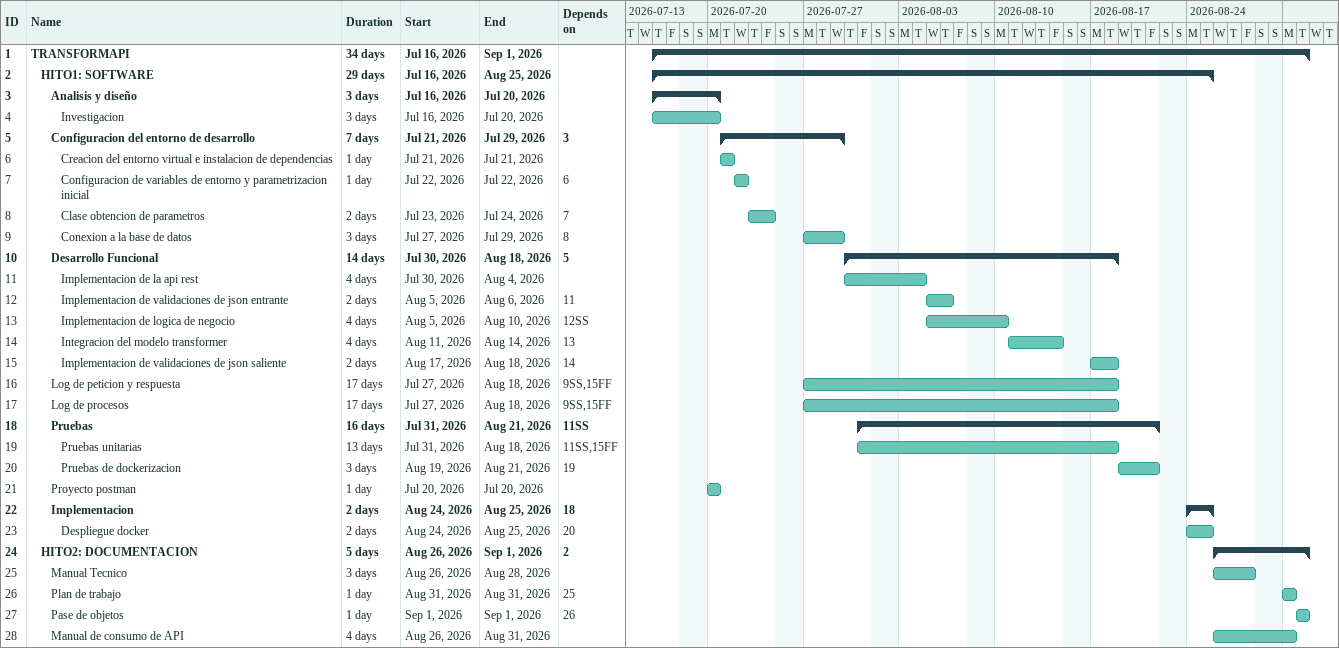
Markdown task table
| ID | Level | Task | Duration | Start | Finish | Predecessors |
|---|---|---|---|---|---|---|
| 1 | 1 | **TRANSFORMAPI** | 34d | 2026-07-16 | 2026-09-01 |  |
| 2 | 2 | **HITO1: SOFTWARE** | 29d | 2026-07-16 | 2026-08-25 |  |
| 3 | 3 | **Analisis y diseño** | 3d | 2026-07-16 | 2026-07-20 |  |
| 4 | 4 | Investigacion | 3d | 2026-07-16 | 2026-07-20 |  |
| 5 | 3 | **Configuracion del entorno de desarrollo** | 7d | 2026-07-21 | 2026-07-29 | 3 |
| 6 | 4 | Creacion del entorno virtual e instalacion de dependencias | 1d | 2026-07-21 | 2026-07-21 |  |
| 7 | 4 | Configuracion de variables de entorno y parametrizacion inicial | 1d | 2026-07-22 | 2026-07-22 | 6 |
| 8 | 4 | Clase obtencion de parametros | 2d | 2026-07-23 | 2026-07-24 | 7 |
| 9 | 4 | Conexion a la base de datos | 3d | 2026-07-27 | 2026-07-29 | 8 |
| 10 | 3 | **Desarrollo Funcional** | 14d | 2026-07-30 | 2026-08-18 | 5 |
| 11 | 4 | Implementacion de la api rest | 4d | 2026-07-30 | 2026-08-04 |  |
| 12 | 4 | Implementacion de validaciones de json entrante | 2d | 2026-08-05 | 2026-08-06 | 11 |
| 13 | 4 | Implementacion de logica de negocio | 4d | 2026-08-05 | 2026-08-10 | 12SS |
| 14 | 4 | Integracion del modelo transformer | 4d | 2026-08-11 | 2026-08-14 | 13 |
| 15 | 4 | Implementacion de validaciones de json saliente | 2d | 2026-08-17 | 2026-08-18 | 14 |
| 16 | 3 | Log de peticion y respuesta | 17d | 2026-07-27 | 2026-08-18 | 9SS, 15FF |
| 17 | 3 | Log de procesos | 17d | 2026-07-27 | 2026-08-18 | 9SS, 15FF |
| 18 | 3 | **Pruebas** | 16d | 2026-07-31 | 2026-08-21 | 11SS |
| 19 | 4 | Pruebas unitarias | 13d | 2026-07-31 | 2026-08-18 | 11SS, 15FF |
| 20 | 4 | Pruebas de dockerizacion | 3d | 2026-08-19 | 2026-08-21 | 19 |
| 21 | 3 | Proyecto postman | 1d | 2026-07-20 | 2026-07-20 |  |
| 22 | 3 | **Implementacion** | 2d | 2026-08-24 | 2026-08-25 | 18 |
| 23 | 4 | Despliegue docker | 2d | 2026-08-24 | 2026-08-25 | 20 |
| 24 | 2 | **HITO2: DOCUMENTACION** | 5d | 2026-08-26 | 2026-09-01 | 2 |
| 25 | 3 | Manual Tecnico | 3d | 2026-08-26 | 2026-08-28 |  |
| 26 | 3 | Plan de trabajo | 1d | 2026-08-31 | 2026-08-31 | 25 |
| 27 | 3 | Pase de objetos | 1d | 2026-09-01 | 2026-09-01 | 26 |
| 28 | 3 | Manual de consumo de API | 4d | 2026-08-26 | 2026-08-31 |  |
